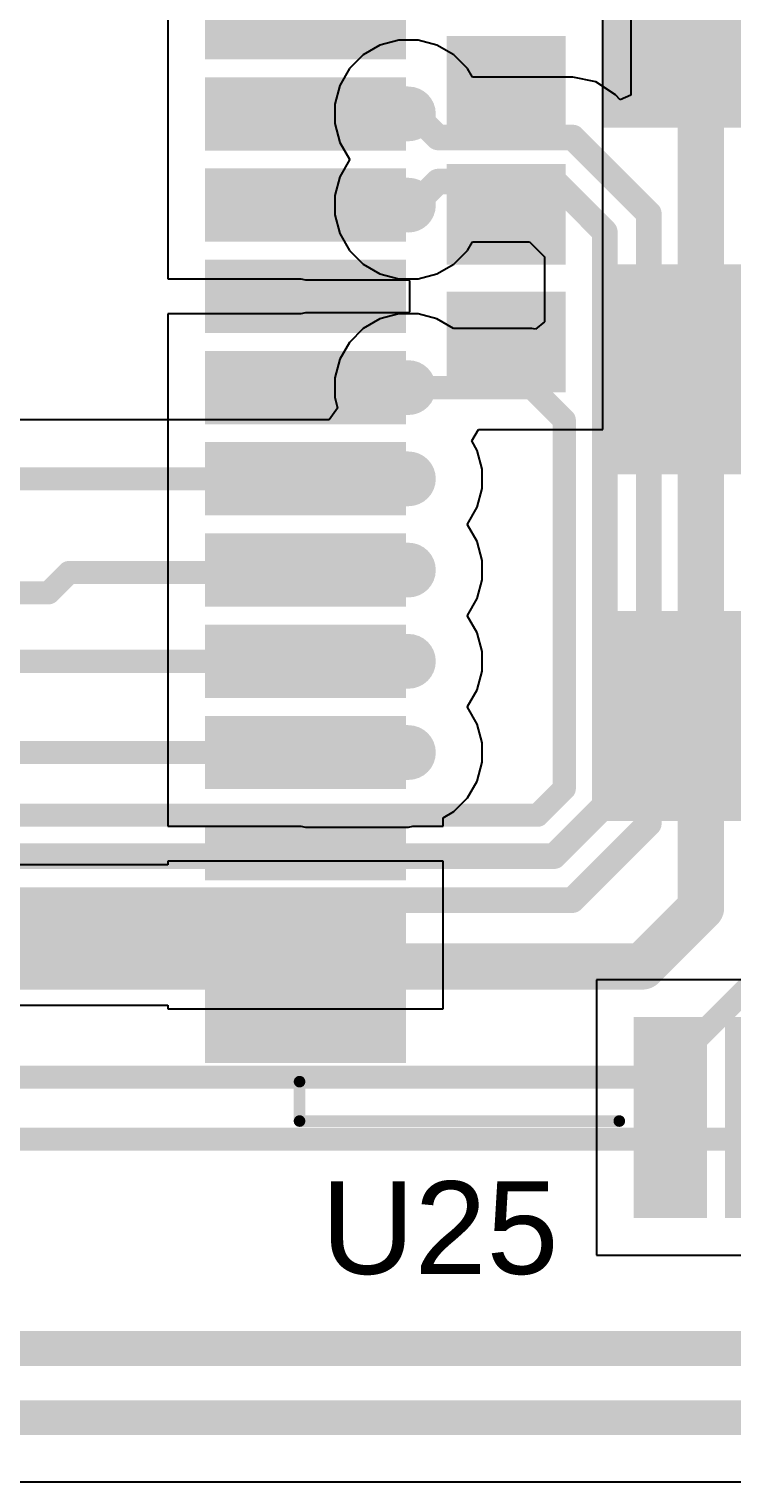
# Model space of a CAD drawing. Header units: millimetres. Extents: x 0 to 214, y 0 to 214.
# Drawn here: x 1.825 to 2.128, y 3.218 to 3.845 of the extents above; entities that cross this region are included whole.
import ezdxf

# ---------------------------------------------------------------- set-up
doc = ezdxf.new("R2010")
doc.units = ezdxf.units.MM
doc.header["$MEASUREMENT"] = 0
for name, color, linetype in [('BottomLayer', 5, 'Continuous'), ('TopLayer', 1, 'Continuous'), ('TopOverlay', 2, 'Continuous'), ('TopPaste', 8, 'Continuous'), ('TopSolder', 216, 'Continuous'), ('ViaHoleLayer', 16, 'Continuous')]:
    doc.layers.add(name, color=color, linetype=linetype)
doc.styles.add('Arial', font='', dxfattribs={"height": 0.2})
doc.styles.get('Arial').set_extended_font_data('Arial')

# ---------------------------------------------------------------- blocks, each defined once
blk = doc.blocks.new('A7672E__FASE__32')
at = {"layer": 'TopLayer'}
for points in [[(0.04134, -0.34055), (-0.04134, -0.34055), (-0.04134, -0.25787), (0.04134, -0.25787)], [(0.19095, -0.34055), (0.10827, -0.34055), (0.10827, -0.25787), (0.19095, -0.25787)], [(0.34055, -0.34055), (0.25787, -0.34055), (0.25787, -0.25787), (0.34055, -0.25787)], [(0.51181, -0.30315), (0.51181, -0.32677), (0.43307, -0.32677), (0.43307, -0.30315)], [(0.00984, -0.40748), (0.00984, -0.36417), (0.04528, -0.36417), (0.04528, -0.40748)], [(0.06496, -0.40748), (0.06496, -0.36417), (0.10039, -0.36417), (0.10039, -0.40748)], [(0.12008, -0.40748), (0.12008, -0.36417), (0.15551, -0.36417), (0.15551, -0.40748)], [(0.01181, -0.51181), (-0.01181, -0.51181), (-0.01181, -0.43307), (0.01181, -0.43307)], [(0.05118, -0.51181), (0.02756, -0.51181), (0.02756, -0.43307), (0.05118, -0.43307)], [(0.09055, -0.51181), (0.06693, -0.51181), (0.06693, -0.43307), (0.09055, -0.43307)], [(0.12992, -0.51181), (0.1063, -0.51181), (0.1063, -0.43307), (0.12992, -0.43307)], [(0.16929, -0.51181), (0.14567, -0.51181), (0.14567, -0.43307), (0.16929, -0.43307)], [(0.20866, -0.51181), (0.18504, -0.51181), (0.18504, -0.43307), (0.20866, -0.43307)], [(0.24803, -0.51181), (0.22441, -0.51181), (0.22441, -0.43307), (0.24803, -0.43307)], [(0.2874, -0.51181), (0.26378, -0.51181), (0.26378, -0.43307), (0.2874, -0.43307)], [(0.32677, -0.51181), (0.30315, -0.51181), (0.30315, -0.43307), (0.32677, -0.43307)], [(0.36614, -0.51181), (0.34252, -0.51181), (0.34252, -0.43307), (0.36614, -0.43307)], [(0.40551, -0.51181), (0.38189, -0.51181), (0.38189, -0.43307), (0.40551, -0.43307)], [(0.44488, -0.51181), (0.42126, -0.51181), (0.42126, -0.43307), (0.44488, -0.43307)]]:
    blk.add_hatch(color=1, dxfattribs=at).paths.add_polyline_path(points)
at = {"layer": 'TopPaste'}
for points in [[(0.04134, -0.34055), (-0.04134, -0.34055), (-0.04134, -0.25787), (0.04134, -0.25787)], [(0.19095, -0.34055), (0.10827, -0.34055), (0.10827, -0.25787), (0.19095, -0.25787)], [(0.34055, -0.34055), (0.25787, -0.34055), (0.25787, -0.25787), (0.34055, -0.25787)], [(0.51181, -0.30315), (0.51181, -0.32677), (0.43307, -0.32677), (0.43307, -0.30315)], [(0.00984, -0.40748), (0.00984, -0.36417), (0.04528, -0.36417), (0.04528, -0.40748)], [(0.06496, -0.40748), (0.06496, -0.36417), (0.10039, -0.36417), (0.10039, -0.40748)], [(0.12008, -0.40748), (0.12008, -0.36417), (0.15551, -0.36417), (0.15551, -0.40748)], [(0.01181, -0.51181), (-0.01181, -0.51181), (-0.01181, -0.43307), (0.01181, -0.43307)], [(0.05118, -0.51181), (0.02756, -0.51181), (0.02756, -0.43307), (0.05118, -0.43307)], [(0.09055, -0.51181), (0.06693, -0.51181), (0.06693, -0.43307), (0.09055, -0.43307)], [(0.12992, -0.51181), (0.1063, -0.51181), (0.1063, -0.43307), (0.12992, -0.43307)], [(0.16929, -0.51181), (0.14567, -0.51181), (0.14567, -0.43307), (0.16929, -0.43307)], [(0.20866, -0.51181), (0.18504, -0.51181), (0.18504, -0.43307), (0.20866, -0.43307)], [(0.24803, -0.51181), (0.22441, -0.51181), (0.22441, -0.43307), (0.24803, -0.43307)], [(0.2874, -0.51181), (0.26378, -0.51181), (0.26378, -0.43307), (0.2874, -0.43307)], [(0.32677, -0.51181), (0.30315, -0.51181), (0.30315, -0.43307), (0.32677, -0.43307)], [(0.36614, -0.51181), (0.34252, -0.51181), (0.34252, -0.43307), (0.36614, -0.43307)], [(0.40551, -0.51181), (0.38189, -0.51181), (0.38189, -0.43307), (0.40551, -0.43307)], [(0.44488, -0.51181), (0.42126, -0.51181), (0.42126, -0.43307), (0.44488, -0.43307)]]:
    blk.add_hatch(color=8, dxfattribs=at).paths.add_polyline_path(points)
at = {"layer": 'TopSolder'}
for points in [[(0.04534, -0.34455), (-0.04534, -0.34455), (-0.04534, -0.25387), (0.04534, -0.25387)], [(0.19495, -0.34455), (0.10427, -0.34455), (0.10427, -0.25387), (0.19495, -0.25387)], [(0.34455, -0.34455), (0.25387, -0.34455), (0.25387, -0.25387), (0.34455, -0.25387)], [(0.51581, -0.25978), (0.51581, -0.2914), (0.42907, -0.2914), (0.42907, -0.25978)], [(0.51581, -0.29915), (0.51581, -0.33077), (0.42907, -0.33077), (0.42907, -0.29915)], [(0.00584, -0.41148), (0.00584, -0.36017), (0.04928, -0.36017), (0.04928, -0.41148)], [(0.06096, -0.41148), (0.06096, -0.36017), (0.10439, -0.36017), (0.10439, -0.41148)], [(0.11608, -0.41148), (0.11608, -0.36017), (0.15951, -0.36017), (0.15951, -0.41148)], [(0.01581, -0.51581), (-0.01581, -0.51581), (-0.01581, -0.42907), (0.01581, -0.42907)], [(0.05518, -0.51581), (0.02356, -0.51581), (0.02356, -0.42907), (0.05518, -0.42907)], [(0.09455, -0.51581), (0.06293, -0.51581), (0.06293, -0.42907), (0.09455, -0.42907)], [(0.13392, -0.51581), (0.1023, -0.51581), (0.1023, -0.42907), (0.13392, -0.42907)], [(0.17329, -0.51581), (0.14167, -0.51581), (0.14167, -0.42907), (0.17329, -0.42907)], [(0.21266, -0.51581), (0.18104, -0.51581), (0.18104, -0.42907), (0.21266, -0.42907)], [(0.25203, -0.51581), (0.22041, -0.51581), (0.22041, -0.42907), (0.25203, -0.42907)], [(0.2914, -0.51581), (0.25978, -0.51581), (0.25978, -0.42907), (0.2914, -0.42907)], [(0.33077, -0.51581), (0.29915, -0.51581), (0.29915, -0.42907), (0.33077, -0.42907)], [(0.37014, -0.51581), (0.33852, -0.51581), (0.33852, -0.42907), (0.37014, -0.42907)], [(0.40951, -0.51581), (0.37789, -0.51581), (0.37789, -0.42907), (0.40951, -0.42907)], [(0.44888, -0.51581), (0.41726, -0.51581), (0.41726, -0.42907), (0.44888, -0.42907)]]:
    blk.add_hatch(color=216, dxfattribs=at).paths.add_polyline_path(points)
at = {"layer": 'TopOverlay', "const_width": 0.005}
for points in [[(0.474, -0.475), (0.474, -0.337)], [(0.474, -0.475), (0.457, -0.475)]]:
    blk.add_lwpolyline(points, dxfattribs=at)
at = {"layer": 'TopOverlay', "const_width": 0.0025}
for points in [[(0.47275, -0.337, 1), (0.47525, -0.337, 1)], [(0.45575, -0.475, 1), (0.45825, -0.475, 1)], [(0.47275, -0.475, 1), (0.47525, -0.475, 1)], [(0.47275, -0.475, 1), (0.47525, -0.475, 1)]]:
    blk.add_lwpolyline(points, format="xyb", close=True, dxfattribs=at)

msp = doc.modelspace()

# ---------------------------------------------------------------- hatches: boundary and pattern name
at = {"layer": 'BottomLayer'}
h = msp.add_hatch(color=5, dxfattribs=at)
edge = h.paths.add_edge_path()
edge.add_arc((1.98826, 3.80864), 0.01181, 0, 360)
h = msp.add_hatch(color=5, dxfattribs=at)
edge = h.paths.add_edge_path()
edge.add_arc((1.98826, 3.76927), 0.01181, 0, 360)
h = msp.add_hatch(color=5, dxfattribs=at)
edge = h.paths.add_edge_path()
edge.add_arc((1.98826, 3.69053), 0.01181, 0, 360)
h = msp.add_hatch(color=5, dxfattribs=at)
edge = h.paths.add_edge_path()
edge.add_arc((1.98826, 3.65116), 0.01181, 0, 360)
h = msp.add_hatch(color=5, dxfattribs=at)
edge = h.paths.add_edge_path()
edge.add_arc((1.98826, 3.61179), 0.01181, 0, 360)
h = msp.add_hatch(color=5, dxfattribs=at)
edge = h.paths.add_edge_path()
edge.add_arc((1.98826, 3.57242), 0.01181, 0, 360)
h = msp.add_hatch(color=5, dxfattribs=at)
edge = h.paths.add_edge_path()
edge.add_arc((1.98826, 3.53305), 0.01181, 0, 360)
at = {"layer": 'TopLayer'}
for points in [[(1.98826, 3.79685), (1.98826, 3.82048), (1.94382, 3.82048), (1.94382, 3.79685)], [(1.98826, 3.75748), (1.98826, 3.78111), (1.94382, 3.78111), (1.94382, 3.75748)], [(1.98826, 3.67874), (1.98826, 3.70237), (1.94382, 3.70237), (1.94382, 3.67874)], [(1.98826, 3.63937), (1.98826, 3.663), (1.94382, 3.663), (1.94382, 3.63937)], [(1.98826, 3.6), (1.98826, 3.62363), (1.94382, 3.62363), (1.94382, 3.6)], [(1.98826, 3.56063), (1.98826, 3.58426), (1.94382, 3.58426), (1.94382, 3.56063)], [(1.98826, 3.52126), (1.98826, 3.54488), (1.94382, 3.54488), (1.94382, 3.52126)]]:
    msp.add_hatch(color=1, dxfattribs=at).paths.add_polyline_path(points)
h = msp.add_hatch(color=1, dxfattribs=at)
edge = h.paths.add_edge_path()
edge.add_arc((1.98826, 3.80864), 0.01181, 0, 360)
h = msp.add_hatch(color=1, dxfattribs=at)
edge = h.paths.add_edge_path()
edge.add_arc((1.98826, 3.76927), 0.01181, 0, 360)
h = msp.add_hatch(color=1, dxfattribs=at)
edge = h.paths.add_edge_path()
edge.add_arc((1.98826, 3.69053), 0.01181, 0, 360)
h = msp.add_hatch(color=1, dxfattribs=at)
edge = h.paths.add_edge_path()
edge.add_arc((1.98826, 3.65116), 0.01181, 0, 360)
h = msp.add_hatch(color=1, dxfattribs=at)
edge = h.paths.add_edge_path()
edge.add_arc((1.98826, 3.61179), 0.01181, 0, 360)
h = msp.add_hatch(color=1, dxfattribs=at)
edge = h.paths.add_edge_path()
edge.add_arc((1.98826, 3.57242), 0.01181, 0, 360)
h = msp.add_hatch(color=1, dxfattribs=at)
edge = h.paths.add_edge_path()
edge.add_arc((1.98826, 3.53305), 0.01181, 0, 360)
at = {"layer": 'ViaHoleLayer'}
h = msp.add_hatch(color=16, dxfattribs=at)
edge = h.paths.add_edge_path()
edge.add_arc((1.98826, 3.80864), 0.00591, 0, 360)
h = msp.add_hatch(color=16, dxfattribs=at)
edge = h.paths.add_edge_path()
edge.add_arc((1.98826, 3.76927), 0.00591, 0, 360)
h = msp.add_hatch(color=16, dxfattribs=at)
edge = h.paths.add_edge_path()
edge.add_arc((1.98826, 3.69053), 0.00591, 0, 360)
h = msp.add_hatch(color=16, dxfattribs=at)
edge = h.paths.add_edge_path()
edge.add_arc((1.98826, 3.65116), 0.00591, 0, 360)
h = msp.add_hatch(color=16, dxfattribs=at)
edge = h.paths.add_edge_path()
edge.add_arc((1.98826, 3.61179), 0.00591, 0, 360)
h = msp.add_hatch(color=16, dxfattribs=at)
edge = h.paths.add_edge_path()
edge.add_arc((1.98826, 3.57242), 0.00591, 0, 360)
h = msp.add_hatch(color=16, dxfattribs=at)
edge = h.paths.add_edge_path()
edge.add_arc((1.98826, 3.53305), 0.00591, 0, 360)

# ---------------------------------------------------------------- linework, layer by layer
at = {"layer": 'BottomLayer'}
for p, q in [((2.08427, 3.8948), (2.08427, 3.81669)), ((1.97598, 3.83828), (1.96873, 3.8341)), ((1.98407, 3.84045), (1.97598, 3.83828)), ((1.99245, 3.84045), (1.98407, 3.84045)), ((2.00054, 3.83828), (1.99245, 3.84045)), ((2.00779, 3.8341), (2.00054, 3.83828)), ((1.96873, 3.8341), (1.96281, 3.82817)), ((2.01372, 3.82817), (2.00779, 3.8341)), ((1.96281, 3.82817), (1.95862, 3.82092)), ((2.01586, 3.82446), (2.01372, 3.82817)), ((1.95862, 3.82092), (1.95645, 3.81283)), ((2.0592, 3.82446), (2.01586, 3.82446)), ((2.06915, 3.82248), (2.0592, 3.82446)), ((2.07758, 3.81684), (2.06915, 3.82248)), ((1.95645, 3.81283), (1.95645, 3.80445)), ((2.07965, 3.81478), (2.07758, 3.81684)), ((2.08427, 3.81669), (2.07965, 3.81478)), ((1.95645, 3.80445), (1.95862, 3.79636)), ((1.95862, 3.79636), (1.96281, 3.78911)), ((1.96281, 3.7888), (1.95862, 3.78155)), ((1.96281, 3.78911), (1.96296, 3.78896)), ((1.96296, 3.78896), (1.96281, 3.7888)), ((1.95862, 3.78155), (1.95645, 3.77346)), ((1.95645, 3.77346), (1.95645, 3.76508)), ((1.95645, 3.76508), (1.95862, 3.75699)), ((1.95862, 3.75699), (1.96281, 3.74974)), ((1.96281, 3.74974), (1.96873, 3.74382)), ((2.00779, 3.74382), (2.01372, 3.74974)), ((2.01372, 3.74974), (2.01586, 3.75346)), ((2.01586, 3.75346), (2.04056, 3.75346)), ((2.04056, 3.75346), (2.04702, 3.74699)), ((1.96873, 3.74382), (1.97598, 3.73963)), ((2.00054, 3.73963), (2.00779, 3.74382)), ((2.04702, 3.74699), (2.04702, 3.71886)), ((1.97598, 3.73963), (1.98407, 3.73746)), ((1.98407, 3.73746), (1.99245, 3.73746)), ((1.99245, 3.73746), (2.00054, 3.73963)), ((1.97598, 3.72017), (1.96873, 3.71599)), ((1.98407, 3.72234), (1.97598, 3.72017)), ((1.99245, 3.72234), (1.98407, 3.72234)), ((2.00054, 3.72017), (1.99245, 3.72234)), ((2.00773, 3.71602), (2.00054, 3.72017)), ((2.04702, 3.71886), (2.04316, 3.71569)), ((1.96873, 3.71599), (1.96281, 3.71006)), ((2.04148, 3.71602), (2.00773, 3.71602)), ((2.04316, 3.71569), (2.04148, 3.71602)), ((1.96281, 3.71006), (1.95862, 3.70281)), ((1.95862, 3.70281), (1.95645, 3.69472)), ((1.95645, 3.69472), (1.95645, 3.68634)), ((1.9577, 3.68169), (1.95399, 3.67669)), ((1.95645, 3.68634), (1.9577, 3.68169)), ((1.95399, 3.67669), (1.67359, 3.67669)), ((1.55273, 3.2183), (2.72697, 3.2183))]:
    msp.add_line(p, q, dxfattribs=at)
for points, const_width in [([(2.11452, 3.46605), (2.11452, 3.90733)], 0.02), ([(1.98826, 3.80864), (1.99083, 3.80864)], 0.011), ([(1.99083, 3.80864), (2.00102, 3.79846)], 0.011), ([(2.00102, 3.79846), (2.0592, 3.79846)], 0.011), ([(2.0592, 3.79846), (2.09202, 3.76563)], 0.011), ([(1.99083, 3.76927), (2.00102, 3.77946)], 0.011), ([(2.00102, 3.77946), (2.05133, 3.77946)], 0.011), ([(2.05133, 3.77946), (2.07302, 3.75776)], 0.011), ([(1.98826, 3.76927), (1.99083, 3.76927)], 0.011), ([(2.09202, 3.50237), (2.09202, 3.76563)], 0.011), ([(2.07302, 3.51024), (2.07302, 3.75776)], 0.011), ([(1.98826, 3.69053), (2.04148, 3.69053)], 0.01), ([(2.04148, 3.69053), (2.05552, 3.67649)], 0.01), ([(2.05552, 3.51748), (2.05552, 3.67649)], 0.01), ([(1.66304, 3.6512), (1.98826, 3.6512)], 0.01), ([(1.833, 3.602), (1.84172, 3.61072)], 0.01), ([(1.84172, 3.61072), (1.98719, 3.61072)], 0.01), ([(1.98719, 3.61072), (1.98826, 3.61179)], 0.01), ([(1.78972, 3.602), (1.833, 3.602)], 0.01), ([(1.7796, 3.57242), (1.98822, 3.57242)], 0.01), ([(1.75838, 3.53305), (1.82993, 3.53305)], 0.01), ([(1.82993, 3.53305), (1.98822, 3.53305)], 0.01), ([(2.04404, 3.506), (2.05552, 3.51748)], 0.01), ([(1.66876, 3.506), (2.04404, 3.506)], 0.01), ([(2.05111, 3.48832), (2.07302, 3.51024)], 0.011), ([(2.05898, 3.46932), (2.09202, 3.50237)], 0.011), ([(1.65719, 3.48832), (2.05111, 3.48832)], 0.011), ([(1.64932, 3.46932), (2.05898, 3.46932)], 0.011), ([(2.08924, 3.44076), (2.11452, 3.46605)], 0.02), ([(1.44919, 3.44076), (2.08924, 3.44076)], 0.02), ([(2.09614, 3.393), (2.13652, 3.43338)], 0.01), ([(1.55843, 3.393), (2.09614, 3.393)], 0.01), ([(1.41551, 3.36619), (2.5122, 3.36619)], 0.01), ([(1.68287, 3.2759), (2.71273, 3.2759)], 0.015), ([(1.55273, 3.24603), (2.72697, 3.24603)], 0.015)]:
    msp.add_lwpolyline(points, dxfattribs=dict(at, const_width=const_width))
for points, const_width in [([(1.98551, 3.80864, 1), (1.99101, 3.80864, 1)], 0.0055), ([(1.98808, 3.80864, 1), (1.99358, 3.80864, 1)], 0.0055), ([(1.98808, 3.80864, 1), (1.99358, 3.80864, 1)], 0.0055), ([(1.99827, 3.79846, 1), (2.00377, 3.79846, 1)], 0.0055), ([(1.99827, 3.79846, 1), (2.00377, 3.79846, 1)], 0.0055), ([(2.05645, 3.79846, 1), (2.06195, 3.79846, 1)], 0.0055), ([(2.05645, 3.79846, 1), (2.06195, 3.79846, 1)], 0.0055), ([(1.99827, 3.77946, 1), (2.00377, 3.77946, 1)], 0.0055), ([(1.99827, 3.77946, 1), (2.00377, 3.77946, 1)], 0.0055), ([(2.04858, 3.77946, 1), (2.05408, 3.77946, 1)], 0.0055), ([(2.04858, 3.77946, 1), (2.05408, 3.77946, 1)], 0.0055), ([(1.98551, 3.76927, 1), (1.99101, 3.76927, 1)], 0.0055), ([(1.98808, 3.76927, 1), (1.99358, 3.76927, 1)], 0.0055), ([(1.98808, 3.76927, 1), (1.99358, 3.76927, 1)], 0.0055), ([(2.08927, 3.76563, 1), (2.09477, 3.76563, 1)], 0.0055), ([(2.08927, 3.76563, 1), (2.09477, 3.76563, 1)], 0.0055), ([(2.07027, 3.75776, 1), (2.07577, 3.75776, 1)], 0.0055), ([(2.07027, 3.75776, 1), (2.07577, 3.75776, 1)], 0.0055), ([(1.98576, 3.69053, 1), (1.99076, 3.69053, 1)], 0.005), ([(2.03898, 3.69053, 1), (2.04398, 3.69053, 1)], 0.005), ([(2.03898, 3.69053, 1), (2.04398, 3.69053, 1)], 0.005), ([(2.05302, 3.67649, 1), (2.05802, 3.67649, 1)], 0.005), ([(2.05302, 3.67649, 1), (2.05802, 3.67649, 1)], 0.005), ([(1.98576, 3.6512, 1), (1.99076, 3.6512, 1)], 0.005), ([(1.83922, 3.61072, 1), (1.84422, 3.61072, 1)], 0.005), ([(1.83922, 3.61072, 1), (1.84422, 3.61072, 1)], 0.005), ([(1.98469, 3.61072, 1), (1.98969, 3.61072, 1)], 0.005), ([(1.98469, 3.61072, 1), (1.98969, 3.61072, 1)], 0.005), ([(1.98576, 3.61179, 1), (1.99076, 3.61179, 1)], 0.005), ([(1.8305, 3.602, 1), (1.8355, 3.602, 1)], 0.005), ([(1.8305, 3.602, 1), (1.8355, 3.602, 1)], 0.005), ([(1.98572, 3.57242, 1), (1.99072, 3.57242, 1)], 0.005), ([(1.82743, 3.53305, 1), (1.83243, 3.53305, 1)], 0.005), ([(1.82743, 3.53305, 1), (1.83243, 3.53305, 1)], 0.005), ([(1.98572, 3.53305, 1), (1.99072, 3.53305, 1)], 0.005), ([(2.05302, 3.51748, 1), (2.05802, 3.51748, 1)], 0.005), ([(2.05302, 3.51748, 1), (2.05802, 3.51748, 1)], 0.005), ([(2.04154, 3.506, 1), (2.04654, 3.506, 1)], 0.005), ([(2.04154, 3.506, 1), (2.04654, 3.506, 1)], 0.005), ([(2.07027, 3.51024, 1), (2.07577, 3.51024, 1)], 0.0055), ([(2.07027, 3.51024, 1), (2.07577, 3.51024, 1)], 0.0055), ([(2.08927, 3.50237, 1), (2.09477, 3.50237, 1)], 0.0055), ([(2.08927, 3.50237, 1), (2.09477, 3.50237, 1)], 0.0055), ([(2.04836, 3.48832, 1), (2.05386, 3.48832, 1)], 0.0055), ([(2.04836, 3.48832, 1), (2.05386, 3.48832, 1)], 0.0055), ([(2.05623, 3.46932, 1), (2.06173, 3.46932, 1)], 0.0055), ([(2.05623, 3.46932, 1), (2.06173, 3.46932, 1)], 0.0055), ([(2.10952, 3.46605, 1), (2.11952, 3.46605, 1)], 0.01), ([(2.10952, 3.46605, 1), (2.11952, 3.46605, 1)], 0.01), ([(2.08424, 3.44076, 1), (2.09424, 3.44076, 1)], 0.01), ([(2.08424, 3.44076, 1), (2.09424, 3.44076, 1)], 0.01), ([(2.09364, 3.393, 1), (2.09864, 3.393, 1)], 0.005), ([(2.09364, 3.393, 1), (2.09864, 3.393, 1)], 0.005)]:
    msp.add_lwpolyline(points, format="xyb", close=True, dxfattribs=dict(at, const_width=const_width))
at = {"layer": 'TopLayer'}
for p, q in [((2.07209, 3.83788), (2.07209, 3.893)), ((1.88445, 3.85559), (1.88445, 3.81622)), ((2.07209, 3.78276), (2.07209, 3.83788)), ((1.88445, 3.81622), (1.88445, 3.77685)), ((2.07209, 3.72764), (2.07209, 3.78276)), ((1.88445, 3.77685), (1.88445, 3.73748)), ((1.88445, 3.73748), (1.94185, 3.73748)), ((1.94185, 3.73748), (1.94382, 3.73709)), ((1.94382, 3.73709), (1.98826, 3.73709)), ((1.98826, 3.73709), (1.98878, 3.73667)), ((1.98878, 3.73667), (1.98878, 3.72318)), ((2.07209, 3.67252), (2.07209, 3.72764)), ((1.94185, 3.72237), (1.88445, 3.72237)), ((1.88445, 3.72237), (1.88445, 3.65874)), ((1.94382, 3.72276), (1.94185, 3.72237)), ((1.98826, 3.72276), (1.94382, 3.72276)), ((1.98878, 3.72318), (1.98826, 3.72276)), ((2.01555, 3.66752), (2.01843, 3.67252)), ((2.01843, 3.67252), (2.07209, 3.67252)), ((2.0179, 3.66344), (2.01555, 3.66752)), ((2.02007, 3.65535), (2.0179, 3.66344)), ((1.88445, 3.65874), (1.88445, 3.61937)), ((2.02007, 3.64697), (2.02007, 3.65535)), ((2.0179, 3.63888), (2.02007, 3.64697)), ((2.01372, 3.63163), (2.0179, 3.63888)), ((2.01356, 3.63148), (2.01372, 3.63163)), ((2.01372, 3.63132), (2.01356, 3.63148)), ((2.0179, 3.62407), (2.01372, 3.63132)), ((2.02007, 3.61598), (2.0179, 3.62407)), ((1.88445, 3.61937), (1.88445, 3.58)), ((2.02007, 3.6076), (2.02007, 3.61598)), ((2.0179, 3.59951), (2.02007, 3.6076)), ((2.01372, 3.59226), (2.0179, 3.59951)), ((2.01356, 3.59211), (2.01372, 3.59226)), ((2.01372, 3.59195), (2.01356, 3.59211)), ((2.0179, 3.5847), (2.01372, 3.59195)), ((1.88445, 3.58), (1.88445, 3.54063)), ((2.02007, 3.57661), (2.0179, 3.5847)), ((2.02007, 3.56823), (2.02007, 3.57661)), ((2.0179, 3.56014), (2.02007, 3.56823)), ((2.01372, 3.55289), (2.0179, 3.56014)), ((2.01356, 3.55274), (2.01372, 3.55289)), ((2.01372, 3.55258), (2.01356, 3.55274)), ((2.0179, 3.54533), (2.01372, 3.55258)), ((2.02007, 3.53724), (2.0179, 3.54533)), ((1.88445, 3.54063), (1.88445, 3.50126)), ((2.02007, 3.52886), (2.02007, 3.53724)), ((2.0179, 3.52077), (2.02007, 3.52886)), ((2.01372, 3.51352), (2.0179, 3.52077)), ((2.00779, 3.50759), (2.01372, 3.51352)), ((2.00319, 3.50494), (2.00779, 3.50759)), ((2.00319, 3.50126), (2.00319, 3.50494)), ((1.88445, 3.50126), (1.94185, 3.50126)), ((1.94185, 3.50126), (1.94382, 3.50087)), ((1.94382, 3.50087), (1.98826, 3.50087)), ((1.98826, 3.50087), (1.99011, 3.50124)), ((1.99011, 3.50124), (1.99245, 3.50124)), ((1.99245, 3.50124), (1.99254, 3.50126)), ((1.99254, 3.50126), (2.00319, 3.50126)), ((2.00319, 3.48614), (1.88445, 3.48614)), ((1.88445, 3.48614), (1.88445, 3.48459)), ((2.00319, 3.42252), (2.00319, 3.48614)), ((1.88445, 3.48459), (1.8141, 3.48459)), ((2.24075, 3.43496), (2.06949, 3.43496)), ((2.06949, 3.43496), (2.06949, 3.31622)), ((1.8141, 3.42407), (1.88445, 3.42407)), ((1.88445, 3.42407), (1.88445, 3.42252)), ((1.88445, 3.42252), (2.00319, 3.42252)), ((2.06949, 3.31622), (2.25122, 3.31622))]:
    msp.add_line(p, q, dxfattribs=at)
at = {"layer": 'TopLayer', "const_width": 0.02}
msp.add_lwpolyline([(1.8141, 3.45433), (1.94382, 3.45433)], dxfattribs=at)
at = {"layer": 'TopLayer', "const_width": 0.01}
msp.add_lwpolyline([(1.93882, 3.45433, 1), (1.94882, 3.45433, 1)], format="xyb", close=True, dxfattribs=at)

# ---------------------------------------------------------------- block references
at = {"rotation": 270}
msp.add_blockref('A7672E__FASE__32', (2.41626, 3.84803), dxfattribs=at)

# ---------------------------------------------------------------- texts
at = {"layer": 'TopOverlay', "style": 'Arial'}
msp.add_text('U25', height=0.04, dxfattribs=at).set_placement((1.95055, 3.30804))

doc.saveas('drawing.dxf')
